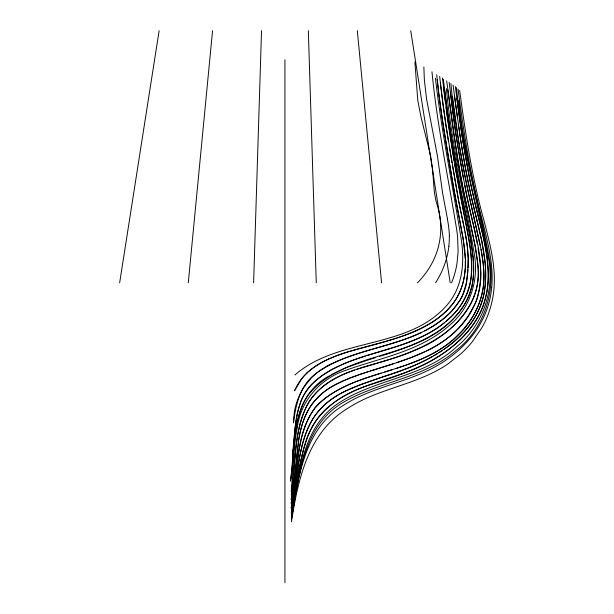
<?xml version="1.0" encoding="UTF-8"?>
<svg xmlns="http://www.w3.org/2000/svg" width="614" height="614" viewBox="0 0 614 614"><rect width="100%" height="100%" fill="white"/><g stroke="black" fill="none" stroke-linecap="round" stroke-linejoin="round"><path stroke-width="0.92" d="M465.274 266.952L465.32 260.543M253.613 282.793L261.533 30.7M468.083 267.888C469.05 250.719 465.704 233.696 461.92 217.034A599.709 599.709 0 0 1 458.597 200.732L445.91 125.471L440.315 82.621M465.197 268.548C462.189 328.636 391.678 339.066 345.989 352.467A173.294 173.294 0 0 0 331.414 357.808M467.991 269.638L466.302 283.046L462.971 294.206A49.128 49.128 0 0 1 459.871 300.438L452.127 310.745A83.097 83.097 0 0 1 442.517 319.533L433.822 325.681L424.619 330.892M491.737 287.16C493.817 264.158 487.547 241.571 482.082 219.474C470.669 176.678 463.716 132.916 458.075 89.038M291.189 491.714L294.827 444.39A194.669 194.669 0 0 1 297.36 426.891M485.382 283.254L484.431 291.52A73.281 73.281 0 0 1 481.161 304.083C474.445 322.926 460.339 338.214 444.029 349.351M293.523 474.837C296.094 448.941 295.871 420.344 311.59 398.225C322.081 384.057 338.245 375.522 354.646 370.065M448.842 246.16L449.118 243.175A74.877 74.877 0 0 0 449.31 235.768M188.283 282.793L212.559 30.7M293.124 477.922L291.312 494.6M298.742 441.021L294.597 476.924L291.22 499.489M291.312 494.592C296.002 463.777 293.239 430.437 308.712 402.254C331.997 366.696 379.613 366.612 414.903 350.272C449.387 337.002 483.141 304.605 477.922 264.58M119.653 282.793L159.133 30.7M293.553 500.318C299.386 472.642 300.699 442.195 317.607 418.357A65.437 65.437 0 0 1 325.205 409.768C354.493 382.514 396.897 380.258 430.736 361.239C451.559 349.243 471.276 332.681 481.284 310.316C497.386 273.491 481.499 233.213 473.501 196.488A566.492 566.492 0 0 1 469.695 179.403L462.626 139.723L455.312 86.497M298.742 439.793C300.63 428.518 303.669 417.198 309.794 407.427A54.285 54.285 0 0 1 313.194 402.638L319.848 395.516M293.676 501.024L291.32 512.874L299.793 465.235L303.5 449.479A149.34 149.34 0 0 1 305.204 443.799C312.864 414.273 339.365 394.695 367.187 385.669C408.794 372.591 455.181 357.248 478.083 316.824A78.254 78.254 0 0 0 484.599 301.505L486.626 293.461A85.76 85.76 0 0 0 488.291 277.958A121.426 121.426 0 0 0 487.723 264.795C486.672 251.61 483.809 238.646 480.624 225.837C469.626 183.947 462.02 141.228 456.808 98.255M291.481 521.862C297.752 480.179 308.167 432.502 346.987 408.832C374.532 390.42 408.371 386.006 437.283 370.434A125.632 125.632 0 0 0 447.783 364.056L460.692 353.963A109.699 109.699 0 0 0 472.396 341.637L482.059 327.446A95.216 95.216 0 0 0 493.971 288.757C495.989 265.708 489.711 243.106 484.078 220.994C472.143 178.252 465.581 134.336 459.648 90.435M291.374 519.782C298.212 478.682 303.615 428.994 343.264 405.447C370.902 387.426 404.634 383.174 433.484 367.671A130.797 130.797 0 0 0 454.183 354.002C464.046 345.935 472.803 336.395 479.365 325.435A90.312 90.312 0 0 0 491.714 287.16M291.328 518.646C299.164 478.406 302.05 428.963 340.125 404.288C376.443 381.609 422.624 379.191 455.864 350.632C482.328 330.439 494.646 295.725 490.141 263.16C480.693 208.706 463.862 155.588 458.819 100.282M297.406 426.899C300.906 400.113 321.145 378.07 346.58 370.012C381.455 357.601 419.968 351.062 448.727 326.011C469.127 309.648 478.429 282.402 474.745 256.805C465.612 200.717 451.467 145.426 446.416 88.654M291.266 516.466C299.21 475.996 301.566 425.372 341.138 401.51C377.364 378.661 424.435 376.935 456.632 346.764C481.852 326.341 494.209 292.617 488.951 260.697C477.815 203.081 461.674 146.324 456.471 87.602M291.213 499.481C299.816 465.489 291.312 423.906 318.282 396.867A73.542 73.542 0 0 1 331.276 386.92L343.195 380.841L358.246 374.993M300.599 402.277C294.144 419.101 295.119 437.421 292.487 454.982C294.827 434.873 294.543 413.544 303.815 395.04A48.306 48.306 0 0 1 311.252 384.656C348.107 349.351 405.77 354.593 444.705 322.519M475.612 302.856L468.682 315.258A113.222 113.222 0 0 1 463.762 321.997C441.405 351.177 403.559 360.38 370.296 371.009M471.038 319.487L463.647 329.296L453.846 339.082A114.488 114.488 0 0 1 438.45 350.348C425.088 358.53 410.259 363.925 395.385 368.661M304.744 386.099L311.398 377.856L316.571 373.082A62.689 62.689 0 0 1 321.567 369.405L326.894 366.174M457.637 303.907C423.192 350.034 357.194 341.783 314.184 374.87A48.376 48.376 0 0 0 301.996 390.197C297.099 400.451 294.789 411.718 293.461 422.946L294.29 412.339A65.936 65.936 0 0 1 304.751 386.099M417.505 282.793C439.685 260.106 446.155 231.071 436.132 201.569A185.697 185.697 0 0 1 435.265 197.263L434.758 194.385A95.285 95.285 0 0 1 434.159 190.079L432.54 168.75L430.591 155.81L421.112 117.489L417.758 100.328L414.895 61.991M323.693 405.677L317.983 411.695A61.553 61.553 0 0 0 313.163 418.303C296.631 445.273 298.596 478.298 291.151 508.093C299.878 472.511 295.994 428.326 327.016 402.769A92.392 92.392 0 0 1 335.919 396.314A86.889 86.889 0 0 1 341.561 393.014C370.603 378.454 403.375 372.867 431.811 356.88M307.146 372.875L306.363 373.596A44.177 44.177 0 0 0 301.597 378.922L294.49 390.834A51.254 51.254 0 0 1 301.052 379.552C308.781 369.505 319.909 362.736 331.43 357.839M446.102 321.36C461.037 309.195 471.675 291.174 471.383 271.503C472.296 250.834 467.292 230.565 463.278 210.448C456.486 176.141 450.561 141.65 446.025 106.974M294.92 374.993C339.074 336.242 411.418 350.164 449.364 302.211C463.754 283.514 464.637 258.402 460.7 236.029C452.265 183.402 441.481 131.12 435.426 78.124M321.153 376.083L331.276 369.682L343.993 363.703A235.415 235.415 0 0 1 357.44 358.683L365.23 356.12M442.333 350.502L438.88 352.728M329.419 375.829C290.614 396.322 295.388 444.344 290.445 481.138C294.766 455.365 292.064 427.943 303.086 403.628A57.094 57.094 0 0 1 308.082 395.147C344.37 350.172 414.204 360.694 453.27 318.804C461.728 310.124 468.735 299.693 471.437 287.736C460.462 328.69 415.847 345.49 379.329 356.45M437.13 353.802L433.599 355.882M331.053 374.862L346.488 367.533L369.06 359.589M335.904 384.241L349.942 377.886L368.799 371.485M426.392 350.962C449.187 340.279 469.81 321.913 477.354 297.245C487.854 259.829 470.362 222.045 464.775 185.259M345.582 390.918L359.259 385.108L383.336 376.758M424.566 351.837L411.771 357.317L396.851 362.667M421.457 332.458C394.863 345.137 365.253 349.335 338.184 360.763M328.613 359.036C369.037 341.184 421.066 341.338 451.513 305.388C464.729 289.77 467.193 267.911 464.506 248.256A180.025 180.025 0 0 0 463.777 242.86C453.899 188.605 443.308 134.397 437.199 79.559M383.811 376.574C426.837 363.925 477.715 338.153 484.768 289.017C488.897 256.683 477.362 225.069 470.685 193.886A554.342 554.342 0 0 1 467.039 176.97L462.327 150.814L458.382 124.519M356.496 369.436C397.887 356.911 445.595 345.912 469.672 305.949A62.075 62.075 0 0 0 477.638 282.409A73.749 73.749 0 0 0 478.137 270.521L477.515 260.536L475.643 248.44L462.618 186.288L457.292 157.153L446.677 80.841M359.021 374.64L374.133 369.797M393.083 363.902L374.103 369.828M368.745 359.758L375.76 357.563M367.187 355.506C397.411 346.189 430.782 338.537 453.178 314.522C467.799 299.862 473.647 278.395 471.329 258.11A194.707 194.707 0 0 0 469.234 241.67L454.774 164.644M381.064 373.074C357.317 380.488 331.852 388.777 314.959 408.118C294.313 435.249 299.333 471.836 291.159 503.242C298.926 471.36 294.912 434.919 315.327 407.374C322.603 398.793 332.427 392.891 342.336 387.818A176.464 176.464 0 0 1 354.692 382.169C391.502 368.055 434.466 362.037 462.104 331.03A89.015 89.015 0 0 0 470.508 320.247A89.897 89.897 0 0 0 475.32 312.058C480.9 301.451 484.093 289.547 483.878 277.536A136.73 136.73 0 0 0 483.049 263.045L481.092 249.361M391.909 369.758L384.679 371.969M473.954 227.495C463.539 182.903 455.45 137.751 450.338 92.238M463.608 225.031L458.489 199.842L452.549 166.148M474.092 228.093L477.247 243.781M463.961 226.712L464.652 230.081M480.325 245.577L467.96 191.1A665.077 665.077 0 0 1 464.437 174.361L458.758 142.049L452.48 96.536M464.99 231.77L467.2 245.347L468.152 257.443M463.493 178.889L455.872 133.982L449.172 82.383M457.123 171.329C462.258 202.259 471.184 232.652 473.655 263.974M456.969 170.04L449.594 126.929L444.321 87.917M447.414 218.676L442.579 192.95L437.452 156.071L426.561 99.084L424.358 79.889L423.867 66.957M454.191 160.975L447.499 118.003L442.441 78.039M451.981 162.779L449.287 146.639M448.404 141.251L442.771 103.505L439.67 76.405M478.037 248.041L480.087 262.055L480.946 273.529A66.611 66.611 0 0 1 480.846 278.372L480.225 284.696A110.704 110.704 0 0 1 479.473 289.447L477.554 297.544A51.952 51.952 0 0 1 475.612 302.856M410.735 30.7L450.216 282.793M457.468 117.934L453.071 85.031M454.521 96.175L460.531 139.278L465.412 167.868L471.191 196.288L481.813 241.31L485.068 262.132A127.75 127.75 0 0 1 485.398 283.254M445.319 101.847L443.339 85.684M447.821 89.997L453.608 133.299L460.723 176.387A938.553 938.553 0 0 0 467.937 211.623L475.029 245.262L477.707 263.905M450.899 83.527C456.102 139.685 468.804 194.623 481.069 249.514C482.903 259.4 484.369 269.446 483.909 279.523A80.733 80.733 0 0 1 470.953 319.433M443.3 79.244L447.176 110.036L452.802 146.869L462.119 197.601L470.631 239.207L473.348 259.262M357.31 30.7L381.586 282.793M436.738 74.747L438.872 94.986L442.464 120.167L454.007 190.394L463.117 238.055L465.274 258.947M431.964 71.792C437.076 124.504 447.997 176.425 456.517 228.646A154.513 154.513 0 0 1 457.63 237.234L458.098 251.663L457.023 263.153A85.192 85.192 0 0 1 451.566 282.808M308.335 30.7L316.256 282.793M468.19 258.548L467.714 272.478A197.378 197.378 0 0 1 467.093 278.979L466.279 284.474A50.394 50.394 0 0 1 457.53 303.823M284.934 59.804L284.934 582.694M448.926 246.168A87.196 87.196 0 0 1 435.587 282.739M447.33 218.691A121.119 121.119 0 0 1 449.425 235.761M326.878 366.144A120.605 120.605 0 0 1 338.191 360.786M300.399 402.193A60.755 60.755 0 0 1 321.26 376.228M319.81 395.47A80.158 80.158 0 0 1 335.927 384.287M473.563 263.982A85.123 85.123 0 0 1 471.521 287.743M323.601 405.57A90.596 90.596 0 0 1 345.628 391.018M473.064 259.292A90.619 90.619 0 0 1 471.705 287.789M307.031 372.744A80.211 80.211 0 0 1 328.636 359.083"/></g></svg>
